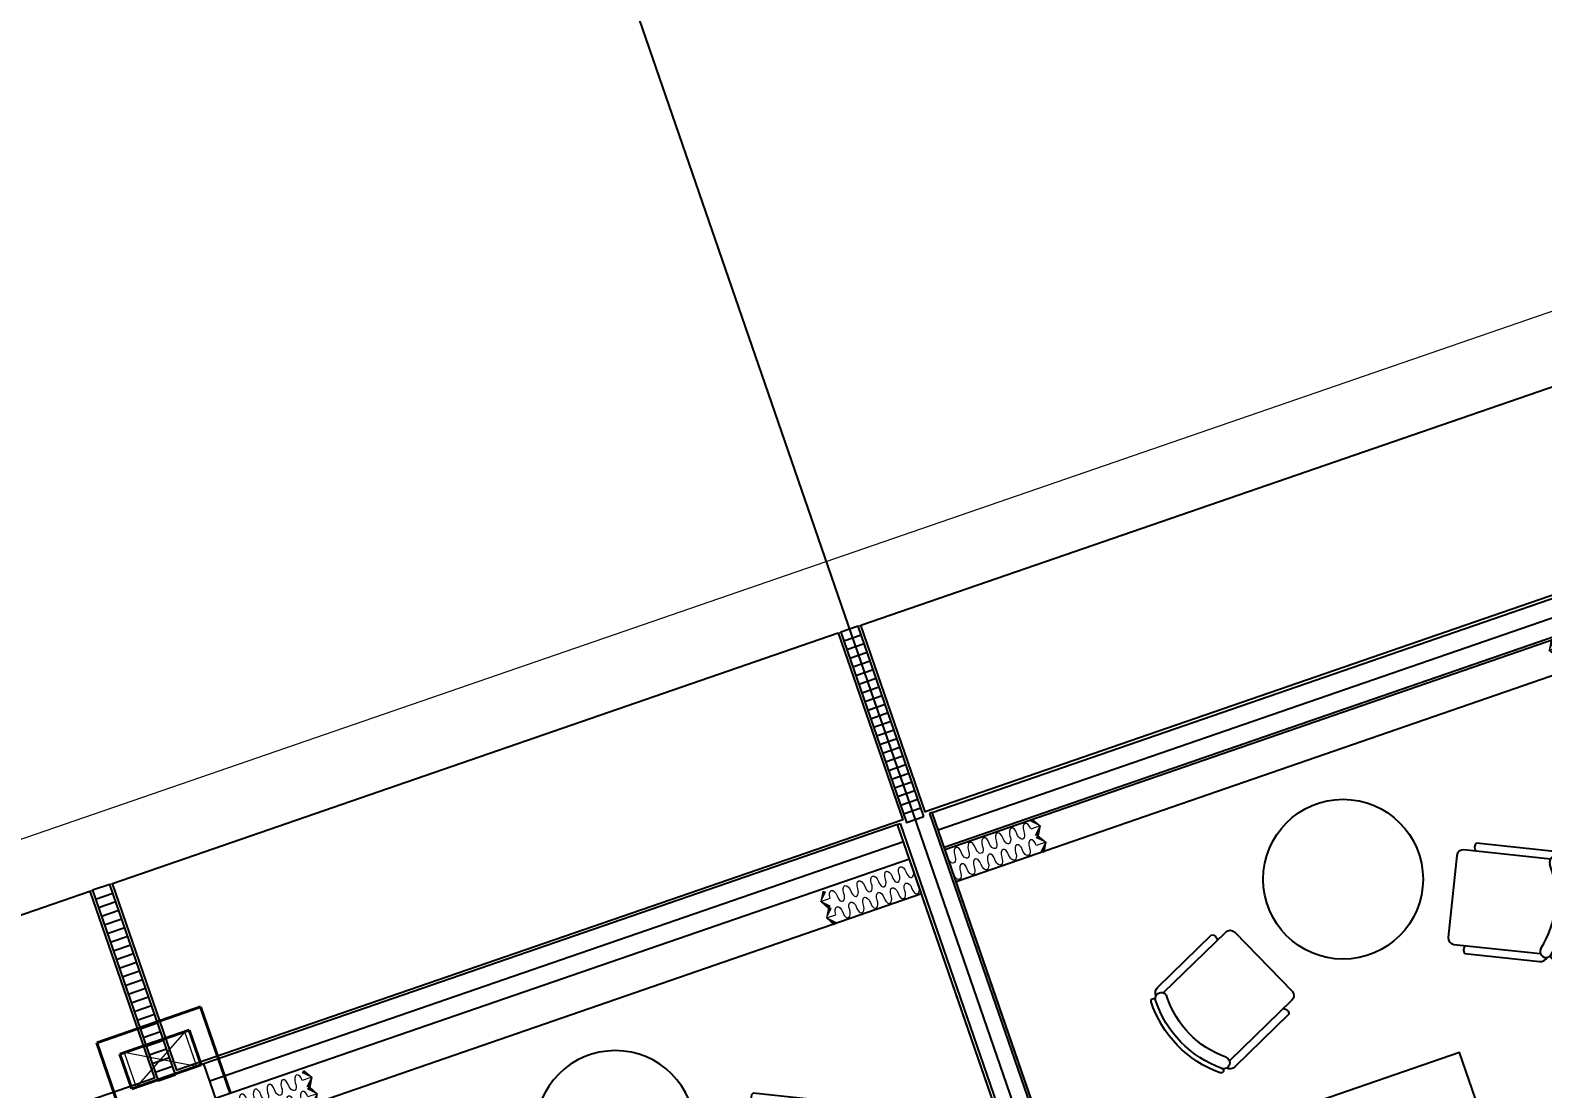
# Model space of a CAD drawing. Header units: millimetres. Extents: x -361699137 to 361252145, y -356478932 to 356523199.
# Drawn here: x 78469 to 86732, y 48152 to 53934 of the extents above; entities that cross this region are included whole.
import ezdxf

# ---------------------------------------------------------------- set-up
doc = ezdxf.new("R2010")
doc.units = ezdxf.units.MM
doc.header["$LTSCALE"] = 100
doc.header["$MEASUREMENT"] = 0
doc.set_wipeout_variables(frame=1)
for name, pattern in [('ACAD_ISO03W100', [30, 12, -18]), ('HIDDEN', [0.375, 0.25, -0.125]), ('SKYVILLA 3-F2$0$17-23F MEA_1BR (Type-2)$0$DOTX2', [12.7, 0, -12.7])]:
    doc.linetypes.add(name, pattern=pattern)
for name, color, linetype, lineweight in [('A- NOI THAT', 3, 'Continuous', 9), ('A-NoiThat', 39, 'Continuous', 13), ('AUDIT_I_220808132811-11', 7, 'Continuous', 9), ('CIC36 net manh', 8, 'Continuous', 9), ('KT-Kich thuoc', 159, 'Continuous', 18), ('KT-lomo nuoc', 3, 'HIDDEN', 5), ('KT-Net cat', 1, 'Continuous', 40)]:
    doc.layers.add(name, color=color, linetype=linetype, lineweight=lineweight)
for name, color, linetype in [('A-_FURN----_E-_N', 251, 'Continuous'), ('A-_SANIEQPT_E-_N', 251, 'Continuous'), ('A-ANNO-ROOM', 50, 'Continuous'), ('A-WALL-FNSH', 11, 'Continuous'), ('IDEA - dim', 251, 'Continuous'), ('KT-Cua', 36, 'Continuous'), ('KT-Khuat', 9, 'HIDDEN'), ('KT-Net manh', 139, 'Continuous'), ('KT-Tuong', 1, 'Continuous')]:
    doc.layers.add(name, color=color, linetype=linetype)
doc.layers.add('dien tich thong thuy', color=3, linetype='Continuous', plot=False)
doc.styles.add('220126_HDN_HBA typical plan$0$211210_HDN_HBA_TYPICAL PLAN CORE OPT 1$0$HBA-Text', font='GOTHIC.TTF')

# ---------------------------------------------------------------- blocks, each defined once
blk = doc.blocks.new('A$C1AAC5519')
at = {"layer": 'A-ANNO-ROOM', "insert": (772.955269176513, 1216.574747113511), "char_height": 600, "attachment_point": 2, "rotation": 50.44882673977027, "style": '220126_HDN_HBA typical plan$0$211210_HDN_HBA_TYPICAL PLAN CORE OPT 1$0$HBA-Text'}
blk.add_mtext_dynamic_manual_height_columns('S.B1.', width=722857412.8743668, gutter_width=9765.624999999996, heights=[0], dxfattribs=at)
blk = doc.blocks.new('A$C418F5BC8')
at = {"layer": 'A-ANNO-ROOM', "insert": (648.1133449638728, 1090.790118377889), "char_height": 600, "attachment_point": 2, "rotation": 50.44882673977027, "style": '220126_HDN_HBA typical plan$0$211210_HDN_HBA_TYPICAL PLAN CORE OPT 1$0$HBA-Text'}
blk.add_mtext_dynamic_manual_height_columns('SL-S', width=722857412.8743668, gutter_width=9765.624999999996, heights=[0], dxfattribs=at)
blk = doc.blocks.new('A$C2A6C5140')
at = {"layer": 'A-ANNO-ROOM', "insert": (731.4497625969816, 1190.0169191678, 0.0003277973379295924), "char_height": 600, "attachment_point": 2, "rotation": 50.44882673977027, "style": '220126_HDN_HBA typical plan$0$211210_HDN_HBA_TYPICAL PLAN CORE OPT 1$0$HBA-Text'}
blk.add_mtext_dynamic_manual_height_columns('2-BR', width=722857412.8743668, gutter_width=9765.624999999996, heights=[0], dxfattribs=at)
blk = doc.blocks.new('A$C5388591E')
at = {"layer": 'A-ANNO-ROOM', "insert": (894.3001998505497, 842.1987865094561, 0.0004622000541105721), "char_height": 600, "attachment_point": 2, "rotation": 1.4064704596368105, "style": '220126_HDN_HBA typical plan$0$211210_HDN_HBA_TYPICAL PLAN CORE OPT 1$0$HBA-Text'}
blk.add_mtext_dynamic_manual_height_columns('3-BR', width=722857412.8743668, gutter_width=9765.624999999996, heights=[0], dxfattribs=at)
blk = doc.blocks.new('A$C21AF0CCA')
at = {"layer": 'A-ANNO-ROOM', "insert": (1197.56892258345, 814.6835720778872), "char_height": 600, "attachment_point": 2, "rotation": 0.10542954816276216, "style": '220126_HDN_HBA typical plan$0$211210_HDN_HBA_TYPICAL PLAN CORE OPT 1$0$HBA-Text'}
blk.add_mtext_dynamic_manual_height_columns('S.B1P.', width=722857412.8743668, gutter_width=9765.624999999996, heights=[0], dxfattribs=at)
blk = doc.blocks.new('220126_HDN_HBA typical plan$0$210902_YS plan 330pm ver13$0$TOTO-WC-CW822J')
at = {"color": 0}
blk.add_lwpolyline([(-177.2072506700642, -119.1915361834399), (-175, 0), (175, 0), (177.2072506700642, -119.1915361836145)], dxfattribs=at)
blk.add_lwpolyline([(-190, -270), (-183.3947591906181, -144.5004246227618, -0.3908696114996718), (-115.4352058441145, -78.20653349565691), (-27.76706723973621, -75.77130742336158, -0.01388621073825284), (27.76706724101678, -75.77130742336158), (115.4352058439981, -78.20653349565691, -0.3908696114996718), (183.3947591905016, -144.5004246227618), (190, -270)], format="xyb", dxfattribs=at)
blk.add_ellipse((0, -270), major_axis=(0, -270), ratio=0.7037037037037037, start_param=4.71238898038469, end_param=7.853981633974483, dxfattribs=at)
blk = doc.blocks.new('cuawc')
at = {"layer": 'IDEA - dim'}
blk.add_lwpolyline([(-760, 0), (-10, 0), (-10, -10), (-760, -10)], close=True, dxfattribs=at)
blk.add_lwpolyline([(-134.9999995920807, -10), (-134.9999999012798, -69.99999993096571, -0.4142135623730955), (-154.9999998733401, -89.9999998335843), (-614.9999995492399, -89.9999999582069, -0.4142135623730945), (-634.9999997187406, -70.0000000022701), (-635, -10), (-619.9999997802079, -10.00000001001172), (-619.9999996982515, -65.00000014714897, 0.4142135623731028), (-609.9999993927777, -74.99999979144195), (-159.9999995660037, -74.99999985605245, 0.4142135623730875), (-149.9999995790422, -64.99999990471406), (-149.9999996628612, -9.999999767518602), (-134.9999995920807, -10)], format="xyb", dxfattribs=at)
at = {"layer": 'KT-Cua'}
blk.add_lwpolyline([(-10, -750), (-10, 0), (0, 0), (0, -750)], close=True, dxfattribs=at)
blk.add_lwpolyline([(0, -124.9999995912076), (59.99999993108213, -124.9999999016291, -0.4142135623730955), (79.99999983422458, -144.999999873573), (79.9999999590218, -604.9999995499966, -0.4142135623730945), (60.00000000186265, -624.9999997186824), (0, -625), (9.313225746154785e-09, -609.9999997809646), (55.00000014714897, -609.9999996974366, 0.4142135623731028), (64.99999979138374, -599.9999993928359), (64.99999985657632, -149.9999995657708, 0.4142135623730875), (54.9999999050051, -139.9999995797989), (-2.328306436538696e-07, -139.9999996633269), (0, -124.9999995912076)], format="xyb", dxfattribs=at)
at = {"layer": 'KT-Net manh', "linetype": 'ACAD_ISO03W100', "ltscale": 4}
blk.add_arc((-10.00800025224789, -0.00334509369485101), 749.991999755212, 179.9997444509397, 270.7645857034216, dxfattribs=at)
blk = doc.blocks.new('A$C2A980E36')
at = {"ltscale": 0.5}
blk.add_lwpolyline([(-10, 0), (10, 0), (10, 400), (-10, 400)], close=True, dxfattribs=at)
blk.add_lwpolyline([(160, 60), (160, 30, -0.4142135623730916), (150, 20), (-150, 20, -0.4142135623730987), (-160, 30), (-160, 60.00000000000728, -0.414213562373095), (-150, 70.00000000000728), (150, 70, -0.4142135623730915)], format="xyb", close=True, dxfattribs=at)
for centre, radius in [((0, 400), 125), ((0, 400), 100), ((0, 400), 50), ((-85, 90.00000000000728), 20), ((85, 90), 20)]:
    blk.add_circle(centre, radius, dxfattribs=at)
blk = doc.blocks.new('17-23F MEA_1BR (Type-2)$0$1X-LAMP1')
at = {"color": 0, "linetype": 'ByBlock', "lineweight": -2}
for p, q in [((0.03333333350902346, -0.0577350272233404), (-0.5900208757140597, 1.021946134262932)), ((0.03333333350902346, -0.0577350272233404), (-0.5900208757140597, 1.021946134262932)), ((0.03333333350902346, 0.0577350272233404), (-0.5900208757141566, -1.021946134263029)), ((0.03333333350902346, 0.0577350272233404), (-0.5900208757141566, -1.021946134263029)), ((-0.06666666701804692, 0), (1.180041751428119, 0)), ((-0.06666666701804692, 0), (1.180041751428119, 0))]:
    blk.add_line(p, q, dxfattribs=at)
at = {"color": 0, "linetype": 'ByBlock', "lineweight": -2, "const_width": 0.03333333333333333}
for points in [[(-0.4809644977131393, 0.8330549466758385), (-0.5824066106765531, 1.00875784035549)], [(-0.4809644977131393, 0.8330549466758385), (-0.5824066106765531, 1.00875784035549)], [(0.9619289954262786, 0), (1.164813221353009, 0)], [(0.9619289954262786, 0), (1.164813221353009, 0)], [(-0.4809644977130423, -0.8330549466761296), (-0.5824066106764562, -1.008757840355781)], [(-0.4809644977130423, -0.8330549466761296), (-0.5824066106764562, -1.008757840355781)]]:
    blk.add_lwpolyline(points, dxfattribs=at)
at = {"color": 0, "linetype": 'ByBlock', "lineweight": -2}
for radius in [1, 0.8666666666666667, 0.8666666666666667, 0.3666666666666667, 0.3666666666666667]:
    blk.add_circle((0, 0), radius, dxfattribs=at)
blk = doc.blocks.new('17-23F MEA_1BR (Type-2)$0$IFF-TABLE LAMP')
blk.add_line((40.000000018219, 192.484417756903), (40.0000000197324, 207.484417756903))
at = {"ltscale": 10}
blk.add_lwpolyline([(1.900480128824711e-08, 299.9922088806343), (3.800960257649422e-08, 99.99220888063428)], dxfattribs=at)
blk.add_lwpolyline([(1.827720552682877e-08, 192.4844177606865), (1.967418938875198e-08, 207.4844177607156), (260.0000000197906, 207.4844177360355), (260.0000000183354, 192.4844177360355)], close=True)
blk.add_circle((240.0000000190921, 199.9844177378982), 150.3620897276269)
at = {"layer": 'A- NOI THAT'}
blk.add_line((220.0000000182772, 192.4844177397608), (220.0000000196742, 207.4844177397899), dxfattribs=at)
at = {"ltscale": 10, "xscale": 150.0000000000582, "yscale": 150.0000000000582, "zscale": 1068.863950547171, "rotation": 359.9999999945528}
blk.add_blockref('17-23F MEA_1BR (Type-2)$0$1X-LAMP1', (240.0000000190921, 199.9844177378982), dxfattribs=at)
blk = doc.blocks.new('bk')
at = {"layer": 'IDEA - dim'}
blk.add_lwpolyline([(-0.0002675037831068039, -1377.500088232278), (49.99973246827722, -1377.500088232278), (49.99973246827722, 1812.499911767722), (-0.0002675037831068039, 1812.499911767722), (-0.02712895162403584, 1577.500073593284), (0.0002675037831068039, 1377.500088232337)], close=True, dxfattribs=at)
blk.add_lwpolyline([(49.99973249621689, -1337.500088473607), (64.9997324962169, -1337.500088473607), (64.99942849576473, 1783.275878090877), (49.99942846782506, 1783.275878090877)], dxfattribs=at)
for centre in [(339.9996877703816, 1487.597338693915), (339.9996877703816, -1052.500088209519)]:
    blk.add_circle(centre, 225, dxfattribs=at)
blk.add_blockref('17-23F MEA_1BR (Type-2)$0$IFF-TABLE LAMP', (99.99968774989247, 1287.612920955988), dxfattribs=at)
at = {"layer": 'IDEA - dim', "xscale": -1, "rotation": 180}
blk.add_blockref('17-23F MEA_1BR (Type-2)$0$IFF-TABLE LAMP', (99.99968774989247, -852.5156704715919), dxfattribs=at)
blk.add_wipeout([(2294.9927706439044, 1812.499911767722), (688.0012429019376, 1812.4999117677266), (688.0012429019379, -1377.5000882322693), (2294.992770643901, -1377.5000882322781)]).dxf.layer = 'IDEA - dim'
at = {"layer": 'IDEA - dim'}
blk.add_lwpolyline([(688.0012429021299, -1377.500088232162), (2294.992770643905, -1377.500088232162), (2294.992770643905, 1812.499911767722), (688.0012429021299, 1812.499911767722)], close=True, dxfattribs=at)
blk.add_wipeout([(2089.9927706438775, 1147.4999117677091), (2091.9910419872776, 1147.083241522198), (2093.528304549841, 1146.0354456736611), (2094.706365021883, 1144.167853025652), (2094.992770643896, 1142.4999117677187), (2094.9927706439044, -707.5000882322773), (2094.589172713081, -709.4681044970649), (2093.528304549837, -711.035622138211), (2091.9009560955064, -712.1216494708956), (2089.992770643904, -712.5000882322781), (64.9927706439039, -712.5000882322777), (64.99277064390344, -701.0793375772756), (64.99277064390344, -697.9310051431256), (64.9927706439039, -687.500088232277), (64.9927706439039, -680.5649314507604), (64.9927706439039, -670.3520584522034), (64.9927706439039, -662.5000882322773), (64.9927706439039, 1109.4022618851604), (64.99277064390344, 1116.6055294068224), (64.9927706439039, 1122.4999117677226), (64.9927706439039, 1128.4480348523368), (64.99277064390344, 1131.378109884231), (64.99277064390344, 1135.8747761278257), (64.9927706439039, 1141.999817293764), (64.9927706439039, 1147.4999117677226)]).dxf.layer = 'IDEA - dim'
for p, q in [((64.9927706439048, 1122.499911767722), (2059.992770643905, 1122.499911767722)), ((2069.992770643905, 1112.499911767722), (2069.992770643905, -677.5000882322784)), ((2059.992770643905, -687.5000882322784), (64.9927706439048, -687.5000882322784))]:
    blk.add_line(p, q, dxfattribs=at)
for points in [[(64.9927706439048, 1147.499911767722), (64.9927706439048, -712.5000882322784), (2089.992770643905, -712.5000882322784, 0.414213562373095), (2094.992770643905, -707.5000882322784), (2094.992770643905, 1142.499911767722, 0.414213562373095), (2089.992770643905, 1147.499911767722)], [(2064.992770643905, 1097.499911767722), (2064.992770643905, -662.5000882322784, -0.414213562373095), (2044.992770643905, -682.5000882322784), (84.9927706439048, -682.5000882322784, -0.414213562373095), (64.9927706439048, -662.5000882322784), (64.9927706439048, 1097.499911767722, -0.414213562373095), (84.9927706439048, 1117.499911767722), (2044.992770643905, 1117.499911767722, -0.414213562373095)]]:
    blk.add_lwpolyline(points, format="xyb", close=True, dxfattribs=at)
blk.add_lwpolyline([(953.7718744687736, 1117.499911767722), (666.7421166915447, -682.5000882322784), (953.7718744687736, -682.5000882322784), (953.7718744687736, 1117.499911767722)], dxfattribs=at)
for points in [[(130.5189307499677, 1020.231518037966, 0.0322267518500584), (117.5159490872175, 280.8010041856323, 0.6954102038374376), (134.8152468968183, 263.1623008393799, -0.06819172719823166), (318.2687705401331, 282.2858964790939)], [(328.4593590069562, 994.6956141073024, -0.1947777689282308), (148.3541835118085, 1037.328105219058, 0.695410203837745), (130.5189307499677, 1020.231518037966, -0.06869920635669718), (143.8733113575727, 927.151387460879)], [(537.5575337726623, 578.9210044868523, -0.02440708241230374), (574.8644917774945, 1003.142975099734, 0.682043984117207), (557.806493120268, 1020.778861292056, -0.01911888479107355), (351.0600977707654, 998.8431818563258)], [(359.6018241010606, 327.3320662273909, 0.03738852551350155), (362.1997381653637, 794.6251031684806, -0.6954102038374376), (375.8936223126948, 809.2183097908855, 0.212902074484743), (666.1287974137813, 818.2535849704291, -0.682043984117207), (680.682247037068, 804.7193091672962, 0.003833100174621584), (664.060634912923, 387.5748876007856)], [(537.5575337726623, 578.9210044868523, 0.03780406069757473), (560.3477269653231, 279.5233349141199, -0.682043984117207), (543.2897283080965, 261.8874487217981, 0.0153884113997309), (377.4013947639614, 275.936111175688, 0.0153884113997309)], [(662.7616236191243, 455.9914424225572, 0.1283367273639134), (681.1566764432937, 297.7767282337882, -0.682043984117207), (667.6581487227231, 283.1901158848777, 0.01651551347398293), (473.3836847953498, 299.4327982485411)], [(453.8603144548833, 302.6394694916089, 0.2943066146886709), (365.752360695973, 260.9987377833459, -0.695410203837745), (351.0036096442491, 274.5249526196276, 0.06869920635669718), (360.1544475667179, 350.1409014732926)], [(351.6931289527565, 277.1956480066874, 0.001401209682945915), (336.543332958594, 277.8231281575281)], [(130.5189307499677, -585.2316945025232, -0.0322267518500584), (117.5159490872175, 154.1988193498109, -0.6954102038374376), (134.8152468968183, 171.8375226960634, 0.06819172719823166), (318.2687705401331, 152.7139270563493)], [(453.8603144548833, 132.3603540438344, -0.2943066146886709), (365.752360695973, 174.0010857520974, 0.695410203837745), (351.0036096442491, 160.4748709158157, -0.06869920635669718), (360.1544475685805, 84.85892206215067)], [(537.5575337726623, -143.921180951409, -0.03780406069757473), (560.3477269653231, 155.4764886213234, 0.682043984117207), (543.2897283080965, 173.1123748136451, -0.0153884113997309), (377.4013947639614, 159.0637123597553, -0.0153884113997309)], [(351.6931289527565, 157.8041755287559, -0.001401209682945915), (336.543332958594, 157.1766953779152)], [(359.6018241010606, 107.6677573080524, -0.03738852551350155), (362.1997381653637, -359.6252796330373, 0.6954102038374376), (375.8936223126948, -374.2184862554423, -0.212902074484743), (666.1287974137813, -383.2537614349858, 0.682043984117207), (680.682247037068, -369.7194856318529, -0.003833100174621584), (664.060634912923, 47.4249359346577)], [(662.7616236191243, -20.99161888711387, -0.1283367273639134), (681.1566764432937, 137.2230953016551, 0.682043984117207), (667.6581487227231, 151.8097076505655, -0.01651551347398293), (473.3836847953498, 135.5670252869022)], [(537.5575337726623, -143.921180951409, 0.02440708241230374), (574.8644917774945, -568.1431515642907, -0.682043984117207), (557.806493120268, -585.7790377566125, 0.01911888479107355), (351.0600977707654, -563.8433583208825)], [(328.4593590069562, -559.6957905718591, 0.1947777689282308), (148.3541835118085, -602.3282816836145, -0.695410203837745), (130.5189307499677, -585.2316945025232, 0.06869920635669718), (143.8733113575727, -492.1515639254358)]]:
    blk.add_lwpolyline(points, format="xyb", dxfattribs=at)
for centre, radius, start, end in [((2059.992770643905, 1112.499911767722), 10, 0, 90), ((-1855.893261833116, 412.1197588521754), 2090.50573884574, 9.449345545667013, 17.06146431403828), ((332.4132648278028, 949.5874807912624), 44.79447967226619, 89.52383022854765, 188.1184555516923), ((359.1095205117017, 926.2340710241115), 73.05392663059416, 96.32596095485857, 166.521431934691), ((327.8923669625074, 957.256370790652), 37.44353618289027, 82.49582310884288, 89.13236035296606), ((2378.285411672667, 392.4501631337916), 1926.589560454453, 161.7731380905047, 168.2986577211647), ((293.389007082209, 941.4593048116076), 118.9285875093396, 227.918371660803, 277.1736100548109), ((-292.2060054279864, 496.0503682396375), 729.9684376083363, 347.776876654984, 24.55315643301806), ((1225.348830725998, 478.9245533357025), 649.21508015164, 149.2584259575628, 194.8124501654718), ((484.2919548079371, 602.2568904169602), 176.3869226037691, 357.8390457640604, 7.866675228716556), ((448.8585773725063, 520.9046236272552), 216.5311150494259, 327.0324244446084, 2.612978378356665), ((602.2806173525751, 457.1927433388191), 61.04320968946892, 297.5596185857169, 351.5320563729027), ((317.8965000156313, 327.0788292225916), 44.79447967226619, 171.8815444483077, 270.4761697714524), ((344.5927556995302, 350.4322389897425), 73.05392663059416, 193.478568065309, 263.6740390451414), ((457.8234593626112, 339.1117546694586), 36.68697397074765, 173.4173087237131, 272.2454878465561), ((478.6044039670378, 358.3762840105919), 59.17423787444497, 194.7429581683624, 264.9384292148029), ((216.5345083046705, 194.2081220292603), 118.9285875093396, 63.63493232034747, 137.0816283558015), ((216.5345083046705, 240.791701506183), 118.9285875093396, 222.9183716441985, 296.3650676796526), ((317.8965000156313, 107.9209943128517), 44.79447967226619, 89.52383022854765, 188.1184555516923), ((344.5927556995302, 84.56758454570081), 73.05392663059416, 96.32596095485857, 166.521431934691), ((-292.2060054279864, -61.05054470419418), 729.9684376083363, 335.446843566982, 12.22312334501602), ((457.8234593626112, 95.88806886598468), 36.68697397074765, 87.75451215344394, 186.5826912762869), ((478.6044039670378, 76.62353952485137), 59.17423787444497, 95.06157078519713, 165.2570418316376), ((1225.348830725998, -43.92472980025923), 649.21508015164, 165.1875498345282, 210.7415740424371), ((602.2806173525751, -22.19291980337584), 61.04320968946892, 8.46794362709735, 62.44038141428312), ((448.8585773725063, -85.90480009181192), 216.5311150494259, 357.3870216216433, 32.96757555539167), ((484.2919548079371, -167.2570668815169), 176.3869226037691, 352.1333247712835, 2.160954235939574), ((-1855.893261833116, 22.88006468326785), 2090.50573884574, 342.9385356859617, 350.550654454333), ((293.389007082209, -506.4594812761643), 118.9285875093396, 82.82638994518913, 132.081628339197), ((2378.285411672667, 42.54966040165164), 1926.589560454453, 191.7013422788353, 198.2268619094953), ((332.4132648278028, -514.5876572558191), 44.79447967226619, 171.8815444483077, 270.4761697714524), ((359.1095205117017, -491.2342474886682), 73.05392663059416, 193.478568065309, 263.6740390451414), ((327.8923669625074, -522.2565472552087), 37.44353618289027, 270.8676396470339, 277.5041768911571), ((2059.992770643905, -677.5000882322784), 10, 270, 0)]:
    blk.add_arc(centre, radius, start, end, dxfattribs=at)
blk = doc.blocks.new('*U204')
at = {"ltscale": 5}
blk.add_lwpolyline([(305, -530), (305, -1.13686837721616e-13), (-305, 0), (-305, -530)], close=True, dxfattribs=at)
for centre in [(-150, -150), (150, -150.0000000000001), (-150, -380), (150, -380)]:
    blk.add_circle(centre, 85, dxfattribs=at)
blk = doc.blocks.new('*U205')
at = {"ltscale": 5}
for points in [[(-300, -450), (300, -450), (300, 0), (-300, 0)], [(-261, -65), (261, -65), (261, -415), (-261, -415)], [(-15, -20), (15, -20), (15, -270), (-15, -270)]]:
    blk.add_lwpolyline(points, close=True, dxfattribs=at)
blk = doc.blocks.new('SKYVILLA 3-F2$0$17-23F MEA_1BR (Type-2)$0$LC725X700')
at = {"linetype": 'SKYVILLA 3-F2$0$17-23F MEA_1BR (Type-2)$0$DOTX2'}
blk.add_wipeout([(-329.20857255398005, 128.5645001668454), (-334.2245521306031, 129.26215030932508), (-339.89530097965326, 131.5417837476416), (-344.79364018798515, 135.28634096913447), (-347.82351372642734, 139.06634735810803), (-349.23150877941225, 141.61240036999516), (-349.61655128873826, 169.77591467076854), (-349.72852495235566, 212.72405177168548), (-349.1561350775155, 261.67997752988595), (-347.69072592780867, 314.8061003665207), (-345.0855721182015, 372.81562358149677), (-342.544110737741, 414.80194563286204), (-338.13726942279027, 465.02011369307), (-329.63293918434647, 501.49654842681775), (-316.77454489858064, 536.2342969251185), (-292.9598737674096, 575.7165818394278), (-273.66116191363835, 600.2618389864219), (-247.91144219916896, 627.2464977576165), (-215.89339867590752, 654.1242089157604), (-180.67445450551168, 677.2543463991606), (-155.19068662042264, 690.5896267177595), (-126.13042591042176, 702.8052026018704), (-72.22658312869316, 718.0513448768179), (-29.92357276272378, 723.9144001932436), (2.9103830456733704e-11, 724.9999999999854), (33.625624178515864, 723.5728183392057), (65.55440985447785, 719.2557832245802), (103.7628667238605, 710.1388726710429), (142.4099128996313, 696.186351260083), (169.77451466220373, 683.0960188488825), (212.1898601953726, 656.5980412062636), (240.03365024256345, 634.1651681908843), (273.9408329308935, 599.545123918535), (300.0356082161161, 564.9930578262865), (312.39088808736415, 545.0013043080689), (324.8370892388193, 515.1470517472335), (332.2716066313442, 490.9312822305801), (337.2932158916374, 468.0171532656532), (339.199745322956, 455.8579605907289), (342.6692504865641, 407.9843941243889), (344.759483454749, 372.8370049029036), (346.58817977613944, 334.76250027591595), (347.89857910324645, 298.8487837667344), (349.1282923014951, 243.71554549681605), (349.4308251121838, 199.72261204590905), (349.3007066360733, 170.6986023447971), (348.90713248490647, 141.60205363796558), (346.5994959351374, 137.75192190798407), (343.189878986057, 134.08388337241195), (338.5161125051818, 130.96800657335552), (333.7633519498486, 129.21766744722845), (330.643786208806, 128.67635896494903), (328.8843137752265, 128.56832908981596), (328.4935816753132, 85.09977185027674), (327.87845889995515, 77.68459562481439), (325.90614630113123, 69.63308428472374), (322.92311946344853, 62.57588599709561), (319.125602848173, 56.37358938640682), (313.51677157937957, 49.8281734300399), (307.36744008718233, 44.69269932800671), (300.48446710295684, 40.60906147886999), (289.64543875830714, 35.70718470281281), (280.79841195027984, 32.27938993522548), (273.88769531266007, 29.93993530757143), (267.5487804991135, 28.044269106467254), (253.722788905754, 25.253064251606702), (239.62565421065665, 22.801601491839392), (221.61845525997342, 19.852815152786206), (181.337293893288, 13.99302190580056), (132.77756318161846, 8.269766041179537), (95.7066983813711, 4.87827266145905), (44.54826131106529, 1.5776135550113395), (-9.31983463880897, 0.22817791800480336), (-62.2537695964711, 2.524596062488854), (-51.24567781224323, 1.9067451778100803), (-95.27347505239595, 4.821065734155127), (-142.4115997843037, 9.25609272212023), (-189.183664974189, 15.011280046179309), (-222.84172299160855, 19.995597521177842), (-255.40167513552296, 25.495329638171825), (-283.1280886404711, 33.01301643460465), (-300.80875762333744, 40.60906147886999), (-312.06995317807014, 48.172411585532245), (-321.1327565407846, 58.87601391026692), (-325.1830128954025, 66.7943995083915), (-327.40656700784166, 73.71147331979591), (-328.81787219570833, 85.09977185027674)], dxfattribs=at)
at = {"color": 251, "linetype": 'ByBlock', "lineweight": 5, "true_color": 0x636466}
blk.add_line((220.3552918270871, 531.5958836431964), (-271.4988140640125, 433.1982285997365), dxfattribs=at)
at = {"color": 0, "linetype": 'ByBlock', "lineweight": -2}
for points in [[(-329.2086583281343, 128.5748468989623, -0.283451554995944), (-349.2315087794414, 141.6124003700097, -0.02447139489988224), (-339.5241216174763, 455.8683073228458, -0.07882240082438097), (-312.7152643819427, 545.0116510401131, -0.2702044043972536), (0, 725, -0.2703701762830269)], [(328.8842820335558, 128.5645001668599, 0.283451554995944), (348.9071324848628, 141.6020536379656, 0.02447139489988224), (339.1997453228978, 455.8579605907435, 0.07882240082438097), (312.3908880873641, 545.0013043080689, 0.2699373523451659), (0, 725, 0.2703701762830269)], [(-330.1621452602049, 243.5917460632627, 0.05672445241523998), (-311.65090554575, 274.6802046659868, 0.04932282282785588), (-281.9319089231722, 408.0370610062382, -0.21221269650396), (-176.1367818103536, 572.707509554748, -0.1131663125640652), (0, 611.9221293181763)], [(329.8378547397515, 243.5917460632627, -0.05672445241523998), (311.3266150252966, 274.6802046659868, -0.04932282282785588), (281.6076184027188, 408.0370610062382, 0.21221269650396), (175.8124912899002, 572.707509554748, 0.112973591019298), (0, 611.9221293181763)], [(-329.2085725540092, 128.5645001668599), (-328.8178721957447, 85.09977185027674, 0.2840791517365884), (-300.8087576234248, 40.60906147886999, 0.04961714147745996), (-264.7823236373006, 27.20450006233295, 0.04038689887932552), (0, 0, 0.05404043549341667)], [(328.8843137752192, 128.5683290897869), (328.4935816752914, 85.09977185027674, -0.2840791517365884), (300.4844671029714, 40.60906147886999, -0.04961714147745996), (264.4580331168472, 27.20450006233295, -0.04032763858299612), (0, 0, -0.05404043549341667)]]:
    blk.add_lwpolyline(points, format="xyb", dxfattribs=at)
at = {"color": 251, "linetype": 'ByBlock', "lineweight": 5, "true_color": 0x636466}
blk.add_lwpolyline([(220.3552918270943, 531.5958836431964, -0.2288388626395793), (171.5240227929753, 474.8293897758704, -0.04270394762528701), (-13.76404251324129, 423.3745634145453, -0.04270394762528701), (-204.5870028848658, 399.5866653186968, -0.2288388626395793), (-271.4988140640125, 433.1982285997365, -0.2288388626395793), (-222.6675450299153, 489.9647224670625, -0.04270394762528701), (-37.37947972367692, 541.4195488283876, -0.04270394762528701), (153.4434806479258, 565.2074469242361, -0.2288388626395793)], format="xyb", close=True, dxfattribs=at)
at = {"color": 0, "linetype": 'ByBlock', "lineweight": -2}
for points in [[(-330.1621452602049, 243.5917460632627), (-329.2085725540092, 128.5645001668599)], [(329.8378547397515, 243.5917460632627), (328.8842820335558, 128.5645001668599)]]:
    blk.add_lwpolyline(points, dxfattribs=at)
blk = doc.blocks.new('CH12')
for p, q in [((-312.375, -149.2411279597436), (-312.375, -572.1779138786915)), ((-267.75, -149.2411279597436), (-267.75, -639.6303226458076)), ((267.75, -639.6303226458076), (267.75, -149.2411280118249)), ((312.375, -572.1779138786915), (312.375, -149.2411246072115)), ((-232.0500000000029, -675.3303226458047), (232.0500000000029, -675.3303226458047))]:
    blk.add_line(p, q)
for centre, radius, start, end in [((-273.6712626853696, -77.20016474780641), 13.38749999999989, 116.2505862071374, 296.2505862071374), ((0, -632.1362743546706), 632.1362743546692, 63.74941379286258, 116.2505862071374), ((0, -632.1362743546706), 605.3612743546691, 63.7494137928626, 116.2505862071374), ((273.671262685355, -77.20016474780641), 13.38750000000007, 243.7494137928627, 63.74941379286245), ((-267.75, -149.2411279597436), 44.62499999999999, 111.939144832112, 180), ((-252.9468673518131, -119.2240579767858), 33.46874999998481, 116.2505888953854, 296.2505888953855), ((0, -632.1362743546706), 538.4237743546691, 63.74941109871938, 116.2505888953856), ((252.9468674045929, -119.2240580028119), 33.46875000001501, 243.7494110987195, 63.74941109871941), ((267.75, -149.2411280118286), 44.62499999999959, 0, 68.06085506708637), ((-290.0625, -549.8654138786915), 31.55464011044969, 225, 315), ((290.0625, -549.8654138786915), 31.55464011044961, 225.0000000000001, 315.0000000000002), ((-232.0500000000029, -639.6303226458076), 35.7, 180, 269.9999999999999), ((232.0500000000029, -639.6303226458076), 35.7, 270, 0)]:
    blk.add_arc(centre, radius, start, end)
blk = doc.blocks.new('*U207')
for points in [[(482.6951045578201, -398.9039813853606), (464.6170375002125, -396.4493711387506), (464.3337632049024, -466.3349522090732)], [(396.7561588253833, -484.1490495130481), (464.3337632049024, -466.3349522090732), (394.4481821902239, -466.0516779393653)]]:
    blk.add_hatch(color=256).paths.add_polyline_path(points)
blk.add_line((464.3337632049024, -466.3349522090732), (416.9273155568029, -418.7598943406972))
for points in [[(482.6951045578201, -398.9039813853606), (464.6170375002125, -396.4493711387506), (464.3337632049024, -466.3349522090732)], [(396.7561588253833, -484.1490495130481), (464.3337632049024, -466.3349522090732), (394.4481821902239, -466.0516779393653)]]:
    blk.add_lwpolyline(points, close=True)
for centre in [(16.76743755071067, -17.17677016190672), (85.71403000141326, -87.65612936302188), (155.3043908096025, -157.4940017787478), (224.8947516177918, -227.3318741944736), (294.485112425981, -297.1697466101995), (364.0754732341703, -367.0076190259254)]:
    blk.add_ellipse(centre, major_axis=(34.52187991841241, 31.95056764796491), ratio=0.5238875827070036, start_param=4.731720461219403, end_param=7.873313114809197)
at = {"extrusion": (0, 0, -1)}
for centre in [(51.5728287498025, -52.1059534814385), (120.5194212005051, -122.5853126825537), (190.1097820086943, -192.4231850982796), (259.7001428168836, -262.2610575140054), (329.2905036250728, -332.0989299297313), (398.8808644332621, -401.9368023454572)]:
    blk.add_ellipse(centre, major_axis=(-32.07293168385898, -34.4082260416161), ratio=0.5238875826554585, start_param=4.731720461217387, end_param=7.87331311480718, dxfattribs=at)
blk = doc.blocks.new('stdo')
at = {"layer": 'A-_FURN----_E-_N', "linetype": 'Continuous'}
for points in [[(134.9999999999927, -8804.999999866763), (134.9999999999636, -9704.999999866763), (334.9999999999854, -9704.999999866763), (335, -8804.999999866763)], [(935.0000000018335, -9704.99999986669), (1002.500000001819, -9704.999999866719), (1002.500000001797, -9740.999999866675), (971.000000001819, -9740.999999866704), (971.0000000018626, -9804.999999866704), (935.0000000018554, -9804.999999866704)], [(1035.000000001848, -10304.9999998667), (1035.000000001848, -9704.999999866704), (1635.000000001834, -9704.999999866704), (1635.000000001855, -10304.99999986668)], [(1735.000000001855, -9704.999999866704), (1667.500000001812, -9704.99999986669), (1667.500000001848, -9740.999999866704), (1699.000000001855, -9740.999999866704), (1699.000000001855, -9804.99999986669), (1735.000000001855, -9804.999999866704)], [(3535.000000000015, -10165), (3465.000000000022, -10165), (3465, -9715), (3534.999999999993, -9715)], [(4135.000000000007, -10515.00000000001), (3534.999999999971, -10514.99999999999), (3534.999999999993, -9715), (4135.000000000015, -9715)], [(3534.999999999971, -10514.99999999999), (3464.999999999985, -10515), (3465.000000000022, -10165), (3535.000000000015, -10165)]]:
    blk.add_lwpolyline(points, close=True, dxfattribs=at)
at = {"layer": 'A-WALL-FNSH', "color": 5}
for p, q in [((125.0000000001091, -1099.999999866763), (4135.000000000087, -1100)), ((125.0000000001382, -1199.999999866763), (4135.000000000015, -1200)), ((124.9999999999563, -6914.999999866704), (1745.000000001855, -6914.999999866646)), ((2400.000000003121, -6914.999999999942), (1875.000000003143, -6914.99999986669)), ((4134.999999999985, -6914.999999999942), (3534.999999999985, -6914.999999999956))]:
    blk.add_line(p, q, dxfattribs=at)
blk.add_lwpolyline([(124.9999999999854, -1299.999999866763), (4134.999999999985, -1300)], dxfattribs=at)
at = {"layer": 'IDEA - dim'}
for p, q in [((124.9999999999636, -6864.999999866704), (1745.000000001826, -6864.999999866632)), ((1875.000000001259, -6864.999999866646), (2400.000000003107, -6864.999999999869)), ((3535.000000000022, -6864.999999999884), (4134.999999999985, -6864.999999999869)), ((124.9999999999854, -6964.999999866675), (1745.000000001855, -6964.999999866632)), ((1759.991999749123, -8644.995344715659), (1734.991999749123, -8644.995344715659)), ((1874.999936339635, -8679.999999866632), (2399.999936339678, -8679.999999999942)), ((2399.999936339678, -8679.999999999942), (2399.999936337779, -10514.99999999988)), ((934.9999999999854, -9704.999999866704), (1735.000000001855, -9704.999999866704))]:
    blk.add_line(p, q, dxfattribs=at)
for points in [[(2434.999999999985, -10514.99999999999), (1874.999936337808, -10514.99999986665), (1874.991936085047, -8629.995344715659), (1734.991935231075, -8629.995344715659), (1735.00000000187, -10504.99999986668), (934.9999999999854, -10504.99999986682), (934.9999999999854, -9704.999999866704), (134.9999999999636, -9704.999999866763), (134.9999999999709, -7004.999999866763), (1735.000000001848, -7004.999999866748), (1735.000000001855, -7909.999999866763), (1875.000000001855, -7909.999999866763), (1875.000000001259, -6864.999999866646), (1745.000000001826, -6864.999999866632), (1745.00000000187, -7004.999999866763), (1735.000000001848, -7004.999999866748)], [(3535.000000000022, -6864.999999999884), (3534.999999999993, -9715)], [(634.9999999999709, -8213.578643629444), (634.9999999999927, -7904.999999866821), (135.0000000000073, -7904.999999866763), (134.9999999999927, -8804.999999866763), (635, -8804.999999866763), (635.0000000000146, -8496.421356104096)], [(3534.999999999993, -9715), (4135.000000000015, -9715)], [(3434.999999999993, -10530), (3434.999999999964, -10699.99999999999)]]:
    blk.add_lwpolyline(points, dxfattribs=at)
for points in [[(2400.0000000031, -6864.99999999674), (1875.000000001273, -6864.999999863503), (1875.000000001222, -6964.999999863503), (2400.000000003078, -6964.99999999674)], [(4134.999999999985, -6864.999999999869), (3535.000000000022, -6864.999999999884), (3534.999999999985, -6964.999999999884), (4134.999999999964, -6964.999999999884)], [(1875.000000001222, -6964.999999863503), (2400.000000003078, -6964.99999999674), (2400.000000003107, -7830.000000000058), (1875.000000001251, -7829.999999866806)], [(985.0000000018772, -7904.999999866734), (135.0000000000073, -7904.999999866763), (134.9999999999636, -7894.999999866763), (985.0000000018481, -7894.999999866748)], [(2474.999999999964, -9594.999999999563), (2474.999999999964, -10514.99999999961), (2534.999999999985, -10514.99999999959), (2535.000000000007, -9594.999999999593)], [(2484.999999999985, -10574.99999999999), (2474.999999999978, -10575), (2474.999999999956, -10515), (2434.999999999985, -10514.99999999999), (2434.999999999978, -10714.99999999999), (2484.999999999956, -10715)], [(3384.999999999964, -10575), (3394.999999999971, -10575), (3394.999999999949, -10515), (3434.999999999949, -10514.99999999997), (3434.999999999985, -10714.99999999999), (3385, -10715)], [(809.9999999999927, -10699.99999986675), (25.00000000186992, -10699.99999986675), (25.00000000183354, -10599.99999986676), (809.9999999999563, -10599.99999986494)]]:
    blk.add_lwpolyline(points, close=True, dxfattribs=at)
at = {"layer": 'IDEA - dim', "extrusion": (-1.101823627771677e-08, -3.980573537919558e-09, 1)}
blk.add_circle((2128.274085389547, -2177.362223144564, 0.002494559212125253), 436.4401978142561, dxfattribs=at)
at = {"layer": 'IDEA - dim'}
for radius in [225, 30]:
    blk.add_circle((459.9999999999927, -8354.999999866748), radius, dxfattribs=at)
blk.add_arc((2474.999999999964, -10514.99999999961), 919.9999999999999, 0, 90, dxfattribs=at)
at = {"layer": 'KT-Khuat', "ltscale": 5}
blk.add_lwpolyline([(809.9999999981228, -9829.999999866763), (25.00000000189902, -10214.99999986676), (809.9999999999563, -10599.99999986494)], dxfattribs=at)
at = {"layer": 'KT-Net manh', "linetype": 'ACAD_ISO03W100', "ltscale": 4}
for p, q in [((2400.0000000031, -6864.99999999674), (3535.000000000022, -6864.999999999884)), ((2400.000000003107, -7830.000000000058), (2400.000000001244, -8680.000000000058)), ((1635.000000001855, -10304.99999986668), (1035.000000001848, -9704.999999866704)), ((1635.000000001834, -9704.999999866704), (1035.000000001848, -10304.9999998667)), ((4135.000000000007, -10515.00000000001), (3534.999999999993, -9715)), ((4135.000000000015, -9715), (3534.999999999971, -10514.99999999999))]:
    blk.add_line(p, q, dxfattribs=at)
blk.add_lwpolyline([(124.9999999999854, -1299.999999866763), (4134.999999999985, -1300), (4135.000000000007, -1500), (124.9999999999854, -1499.999999866763)], close=True, dxfattribs=at)
for points in [[(1875.000000001222, -6964.999999863503), (2400.000000003107, -7830.000000000058)], [(2400.000000003078, -6964.99999999674), (1875.000000001302, -7829.999999866763)], [(2399.999936339678, -8679.999999999942), (1874.999936337808, -10514.99999986665)], [(1874.999936339635, -8679.999999866632), (2399.999936337779, -10514.99999999988)]]:
    blk.add_lwpolyline(points, dxfattribs=at)
at = {"layer": 'KT-Tuong'}
for p, q in [((109.9999999999927, -1099.999999866763), (109.9999999999927, -9729.999999866763)), ((1760.000000001863, -6879.999999866632), (1760.000000001826, -7894.999999866763)), ((1760.000000003711, -6879.999999866704), (1860.000000001834, -6879.999999866646)), ((1860.000000001834, -6879.999999866646), (1859.999999999985, -7894.999999866821)), ((1860.000000001848, -7894.999999866763), (1760.000000003725, -7894.999999866763)), ((1759.991999749058, -8644.995344715717), (1760.00000000187, -10529.99999986681)), ((1859.991999749051, -8644.99534471563), (1759.991999749123, -8644.995344715659)), ((1859.991999747217, -8644.9953447156), (1860, -10529.99999986673)), ((109.9999999999927, -9729.999999866763), (909.9999999981228, -9729.999999866704)), ((909.9999999981228, -9729.999999866704), (909.9999999999563, -10529.99999986676)), ((809.9999999981228, -9829.999999866763), (25.00000000184082, -9829.999999866763)), ((809.9999999981228, -9829.999999866763), (809.9999999999927, -10699.99999986675)), ((909.9999999999854, -10529.99999986681), (1760.000000001826, -10529.9999998667))]:
    blk.add_line(p, q, dxfattribs=at)
for points in [[(1860.000000000015, -10529.99999986665), (2435.000000000022, -10529.99999999999), (2434.999999999956, -10700)], [(3434.999999999993, -10530), (4175.000000117201, -10529.99999999999)], [(809.9999999999927, -10699.99999986675), (2434.999999999956, -10700)], [(3434.999999999964, -10699.99999999999), (4175.000000117143, -10699.99999999999)]]:
    blk.add_lwpolyline(points, dxfattribs=at)
at = {"layer": 'A-_SANIEQPT_E-_N', "linetype": 'Continuous', "extrusion": (0, 0, -1), "xscale": -1.000000000000001, "zscale": -1.000000000000001, "rotation": 270}
blk.add_blockref('*U204', (-3605.000000000015, -7664.999999999884), dxfattribs=at)
at = {"layer": 'A-_SANIEQPT_E-_N', "linetype": 'Continuous', "xscale": -1, "rotation": 270}
blk.add_blockref('*U205', (4054.999999999971, -8864.999999999825), dxfattribs=at)
at = {"layer": 'A-_SANIEQPT_E-_N', "xscale": -1.000000000000001, "rotation": 90}
blk.add_blockref('220126_HDN_HBA typical plan$0$210902_YS plan 330pm ver13$0$TOTO-WC-CW822J', (334.9999999999854, -9254.999999866748), dxfattribs=at)
at = {"layer": 'A-NoiThat', "extrusion": (0, 0, -1), "zscale": -1.000000000000001, "rotation": 90}
blk.add_blockref('A$C2A980E36', (-114.9999999999854, -7454.999999866763), dxfattribs=at)
at = {"layer": 'CIC36 net manh', "color": 8}
for p, xscale, yscale, zscale, rotation in [((125.7459850217856, -1361.336658707995), -0.8100000000112599, 0.8100000000112599, 0.8100000000112599, 134.8767987960269), ((4134.254014978178, -1361.336658841232), 0.8100000000112604, 0.8100000000112604, 0.8100000000112604, 225.123201203973), ((125.5282706897706, -1456.290285194933), -0.8100000000112599, 0.8100000000112599, 0.8100000000112599, 134.8767987960269), ((4134.471729310186, -1456.29028532817), 0.8100000000112604, 0.8100000000112604, 0.8100000000112604, 225.123201203973)]:
    blk.add_blockref('*U207', p, dxfattribs=dict(at, xscale=xscale, yscale=yscale, zscale=zscale, rotation=rotation))
at = {"layer": 'IDEA - dim', "extrusion": (-1.101823627771677e-08, 3.980573537919561e-09, -1), "xscale": 0.9698671062557889, "yscale": 0.9698671062557889, "zscale": -0.9698671062557889, "rotation": 244.8546697310385}
blk.add_blockref('CH12', (-976.408485452522, -2739.741005975707, 0.07239392901091905), dxfattribs=at)
at = {"layer": 'IDEA - dim', "extrusion": (-1.101823627771679e-08, -3.980573537919566e-09, 1), "xscale": 0.9698671062557883, "yscale": 0.9698671062557883, "zscale": 0.9698671062557883, "rotation": 244.8546697310385}
blk.add_blockref('CH12', (3255.139685326375, -2739.741006109203, -0.07244055320848472), dxfattribs=at)
at = {"layer": 'IDEA - dim', "xscale": -0.757575757575757, "yscale": 0.757575757575757, "zscale": 0.7575757575757571, "rotation": 73.8343817289672}
blk.add_blockref('SKYVILLA 3-F2$0$17-23F MEA_1BR (Type-2)$0$LC725X700', (3810.112464284524, -5760.619541377688), dxfattribs=at)
at = {"layer": 'IDEA - dim'}
blk.add_blockref('cuawc', (1734.991999769278, -7895.000042913161), dxfattribs=at)
blk.add_lwpolyline([(3535.000000000022, -6864.999999999884), (3534.999999999956, -6264.999999999884), (3834.999999999993, -5258.517209711543), (3834.999999998123, -3264.999999999869), (4134.99999999813, -3264.999999999884), (4134.999999999985, -6864.999999999869)], close=True, dxfattribs=at)
at = {"layer": 'KT-Net manh'}
blk.add_lwpolyline([(3434.999999999949, -10514.99999999997), (4135.000000000007, -10515.00000000001), (4135, -1100.000000000015), (4149.999999999971, -1100.000000000728)], dxfattribs=at)
at = {"layer": 'IDEA - dim'}
blk.add_blockref('bk', (125.0002675037831, -5092.499911634368), dxfattribs=at)
at = {"layer": 'KT-Net manh'}
blk.add_lwpolyline([(134.9999999999709, -7004.999999866763), (124.9999999999636, -7004.999999866763), (125.000000000131, -1099.999999869382), (109.9999999999927, -1099.999999869353)], dxfattribs=at)
blk = doc.blocks.new('Louvre')
for p, q in [((-390.067916277796, 975.9572027104441, 0.1512365001885502), (-295.1435544323176, 1008.729661013116, 0.1512365002144518)), ((-373.750619571656, 928.6946823777398, 0.1512365001885502), (-278.8262577261776, 961.4671406804118, 0.1512365002144518)), ((-357.4333228655159, 881.4321620450355, 0.1512365001885502), (-262.5089610200375, 914.2046203477075, 0.1512365002144518)), ((-341.1160261593759, 834.1696417123312, 0.1512365001885502), (-246.1916643138975, 866.9421000150032, 0.1512365002144518)), ((-324.7987294532359, 786.9071213796269, 0.1512365001885502), (-229.8743676077574, 819.6795796822989, 0.1512365002144518)), ((-308.4814327470958, 739.6446010469226, 0.1512365001885502), (-213.5570709016174, 772.4170593495946, 0.1512365002144518)), ((-292.1641360409558, 692.3820807142183, 0.1512365001885502), (-197.2397741954774, 725.1545390168903, 0.1512365002144518)), ((-275.8468393348157, 645.119560381514, 0.1512365001885502), (-180.9224774893373, 677.892018684186, 0.1512365002144518)), ((-259.5295426286757, 597.8570400488097, 0.1512365001885502), (-164.6051807831973, 630.6294983514817, 0.1512365002144518)), ((-243.2122459225357, 550.5945197161054, 0.1512365001885502), (-148.2878840770572, 583.3669780187774, 0.1512365002144518)), ((-226.8949492163956, 503.3319993834011, 0.1512365001885502), (-131.9705873709172, 536.1044576860731, 0.1512365002144518)), ((-210.5776525102556, 456.0694790506968, 0.1512365001885502), (-115.6532906647772, 488.8419373533688, 0.1512365002144518)), ((-194.2603558041155, 408.8069587179925, 0.1512365001885503), (-99.33599395863712, 441.5794170206646, 0.1512365002144518)), ((-177.9430590979755, 361.5444383852882, 0.1512365001885503), (-83.01869725249708, 394.3168966879603, 0.1512365002144518)), ((-161.6257623918355, 314.2819180525839, 0.1512365001885503), (-66.70140054635704, 347.054376355256, 0.1512365002144518)), ((-145.3084656856954, 267.0193977198796, 0.1512365001885503), (-50.38410384021699, 299.7918560225517, 0.1512365002144518)), ((-128.9911689795554, 219.7568773871753, 0.1512365001885503), (-34.06680713407695, 252.5293356898474, 0.1512365002144518)), ((-112.6738722734153, 172.494357054471, 0.1512365001885503), (-17.74951042793691, 205.2668153571431, 0.1512365002144518)), ((-96.35657556727529, 125.2318367217667, 0.1512365001885503), (-1.43221372179687, 158.0042950244388, 0.1512365002144518)), ((-80.03927886113524, 77.96931638906244, 0.1512365001885503), (14.88508298434317, 110.7417746917345, 0.1512365002144518)), ((-63.7219821549952, 30.70679605635814, 0.1512365001885503), (31.20237969048321, 63.47925435903016, 0.1512365002144518)), ((-47.40468544885516, -16.55572427634615, 0.1512365001885503), (47.51967639662325, 16.21673402632587, 0.1512365002144518))]:
    blk.add_line(p, q)
at = {"elevation": 0.1512365001885503}
blk.add_lwpolyline([(47.5188208874315, 16.2192119784886), (-311.4533339738846, 1055.970408101566), (-405.9933989513665, 1023.379364635679), (-47.40468544885516, -16.55572427634615)], close=True, dxfattribs=at)
blk = doc.blocks.new('*U386')
at = {"layer": 'KT-lomo nuoc', "ltscale": 500}
for p, q in [((-346.4660247223507, 49.60213019069906), (28.34938699602225, 197.9712885032892)), ((-318.1166377263282, 247.5827157463289), (8.673617379884035e-19, -0.00929705234011635))]:
    blk.add_line(p, q, dxfattribs=at)
blk.add_lwpolyline([(-346.4660247223507, 49.60213019069906), (-318.1166377263282, 247.5827157463289), (28.34938699602225, 197.9712885032892), (8.673617379884035e-19, -0.00929705234011635)], close=True, dxfattribs=at)
blk = doc.blocks.new('CTN TN T39')
at = {"layer": 'KT-Net cat'}
for p, q in [((-84870.10433661702, 21528.31007935078, -1.243685318913179e-07), (-85437.25458060583, 21332.50251886504, -1.243685318913179e-07)), ((-84706.9313695473, 21055.68487602597, -1.243685318913179e-07), (-84870.10433661685, 21528.31007935069, -1.243685318913179e-07)), ((-84931.99478386786, 21401.15044527157, -1.243685318913179e-07), (-85310.0949465271, 21270.6120716144, -1.243685318913179e-07)), ((-84931.99478386779, 21401.15044527158, -1.243685318913179e-07), (-84866.7255970398, 21212.10036394116, -1.243685318913179e-07)), ((-85437.254580606, 21332.50251886588, -1.243685318913179e-07), (-85274.08161353649, 20859.87731554115, -1.243685318913179e-07)), ((-85310.0949465272, 21270.61207161496, -1.243685318913179e-07), (-85244.8257596994, 21081.56199028506, -1.243685318913179e-07)), ((-85244.82575969915, 21081.56199028456, -1.243685318913179e-07), (-84866.72559703993, 21212.10036394172, -1.243685318913179e-07))]:
    blk.add_line(p, q, dxfattribs=at)
at = {"layer": 'KT-lomo nuoc', "linetype": 'HIDDEN', "xscale": -0.9999999999999997, "rotation": 10.8976534755902}
blk.add_blockref('*U386', (-85221.13581177246, 21089.54893934276, -1.69799778439967e-07), dxfattribs=at)

msp = doc.modelspace()

# ---------------------------------------------------------------- linework, layer by layer
at = {"layer": 'AUDIT_I_220808132811-11', "elevation": -1.275855555024299e-05}
for points in [[(98998.6048826632, 45106.94538371818), (96583.72484664322, 52101.56739367126, 0.3643585262583712), (91875.6879021535, 54156.43183830037), (62939.97599846614, 44174.19969276607, 0.4519047578513394), (60723.56737963131, 38521.0920903217), (68836.79298244356, 24907.26294021989, 0.3106788684848847), (74999.80392999336, 22936.01019132367), (97522.62286699691, 30727.35068779386, 0.2299220823866625), (97807.48687986514, 31142.11707948335), (98028.40836556003, 32158.79582628727, -0.2789899883790971), (98487.25349180558, 32660.41716481154), (102907.5612665388, 34181.01764486975, -0.4143403845293878), (103560.1553272577, 33863.92266491413), (111889.3716849678, 9773.209654282633, 0.3197537419032749), (117087.4534913949, 6070.414576847223), (162224.8349949532, 6070.414576847223, 0.4808685683322463), (167365.3807407556, 12501.31484617034), (166756.7327440769, 15196.44977954429), (166711.4670457219, 15396.89038593689), (164936.0354205906, 23916.51383654246)], [(60894.48561383344, 38609.81725674996, -0.4594566638934902), (62934.58554159012, 43759.23659913469), (92370.33471663878, 53914.33714415779)]]:
    msp.add_lwpolyline(points, format="xyb", dxfattribs=at)
at = {"layer": 'dien tich thong thuy', "elevation": -1.275821966343262e-05}
msp.add_lwpolyline([(73435.16130580212, 47381.85146407196), (78795.15417805203, 49231.00659223305), (79147.31620703323, 48210.22367549992), (73787.75011678546, 46359.8314696839)], close=True, dxfattribs=at)
at = {"layer": 'KT-Net manh'}
msp.add_line((81795.33772118908, 53992.28505940789, -1.275855555024299e-05), (86665.95016640273, 39884.71418799703, -1.275855555024299e-05), dxfattribs=at)

# ---------------------------------------------------------------- block references
at = {"layer": 'A-ANNO-ROOM'}
for p in [(-259643.7130096142, 30107.50136767479, 5.460850030168077e-05), (-265285.2820729736, 28918.92663560377, 5.460850030168077e-05), (-245554.3968650475, 25356.81105555443, 5.460850030168077e-05), (-227992.1817903481, 24030.19494673412, 5.460832008522107e-05), (-256709.4713859697, 21832.8932062781, 5.460850030168077e-05), (-262170.0583902029, 20336.74231012515, 5.460850030168077e-05), (-227339.9751671815, 20267.82827189344, 5.460850030168077e-05), (-224467.8250259957, 15310.13736246047, 5.460832008522128e-05)]:
    msp.add_blockref('A$C21AF0CCA', p, dxfattribs=at)
at = {"layer": 'dien tich thong thuy'}
for name, p, rotation in [('A$C2A6C5140', (-231902.1761341663, 41866.69510118499, 3.214423980650787e-05), 310.9576437198666), ('A$C2A6C5140', (-223136.0769012624, 38294.90614465419, 1.895367564819208e-05), 310.9576437198666), ('A$C2A6C5140', (-179022.2876665308, 13510.42375649511, 0.000178988243818107), 310.9576437198666), ('A$C2A6C5140', (-199561.0792445699, 2742.960286576832, 0.0001030398263186841), 310.9576437198666), ('A$C2A6C5140', (-176749.4277460563, 2773.706094754736, 0.000178988243818107), 310.9576437198666), ('A$C2A6C5140', (-192735.1419570138, 2545.06827839894, 0.000178988243818107), 310.9576437198666), ('A$C418F5BC8', (-243956.3571569886, 39603.8582028097, -1.001597833679712e-05), 309.6632197063607), ('A$C418F5BC8', (-248126.4019441397, 37597.12528390926, -1.001597833679712e-05), 309.6632197063607), ('A$C418F5BC8', (-251890.361273925, 36548.61448139837, -1.001597833679712e-05), 309.6632197063607), ('A$C418F5BC8', (-255839.4329553979, 34945.01120257354, -1.001597833679712e-05), 309.6632197063607), ('A$C1AAC5519', (-240877.0889148213, 28052.61175672372, 0.0003723829774320968), 309.6566028083925), ('A$C1AAC5519', (-219521.6105350079, 27682.1615688601, 0.0005547181599990354), 309.6566028083925), ('A$C1AAC5519', (-217651.9125884596, 24627.95011466656, 0.0003723828570649432), 309.6566028083925), ('A$C1AAC5519', (-267764.0012375055, 19262.70548251106, 0.0003723828655667127), 309.6566028083925), ('A$C418F5BC8', (-223053.1163780628, 10712.6679421931, -1.001597833679712e-05), 309.6632197063607), ('A$C1AAC5519', (-213503.7868963684, 3324.648489140978, -0.3423708923741385), 309.6566028083925), ('A$C1AAC5519', (-207798.658660123, 3064.615415494518, 0.0003723828655667127), 309.6566028083925), ('A$C1AAC5519', (-184128.1584514385, 2786.454424718489, 0.0003723828655667127), 309.6566028083925)]:
    msp.add_blockref(name, p, dxfattribs=dict(at, rotation=rotation))
for p in [(-273086.0443437684, 28673.87453448355, -1.001579812033762e-05), (-220441.6689392982, 3035.191374137183, 4.458552763712727e-05)]:
    msp.add_blockref('A$C5388591E', p, dxfattribs=at)
at = {"layer": 'KT-Net manh', "rotation": 0.01100248825400063}
msp.add_blockref('Louvre', (79215.28544467574, 48212.51765970451, -0.1512492588559659), dxfattribs=at)

# ---------------------------------------------------------------- next in the draw order: block references
at = {"layer": 'IDEA - dim', "rotation": 19.04713825936294}
msp.add_blockref('stdo', (82919.31052014657, 50660.12851156048, -6.73601733895514e-05), dxfattribs=at)

# ---------------------------------------------------------------- next in the draw order: block references
at = {"layer": 'IDEA - dim', "xscale": -1, "rotation": 19.04713825938466}
msp.add_blockref('stdo', (82966.50863263028, 50676.42361477949, -6.73601733895514e-05), dxfattribs=at)

# ---------------------------------------------------------------- next in the draw order: linework, layer by layer
at = {"layer": 'dien tich thong thuy', "elevation": -1.275795805217497e-05}
for points in [[(83006.57714580727, 50683.91419179318), (86972.21561946004, 52052.02808574131), (87323.73109562369, 51033.11927813008), (83358.09262197098, 49665.00538418195)], [(82883.52467946452, 50641.98172405415), (83235.52421017573, 49621.66982760247), (79270.20247128938, 48252.63789946689), (78918.20664439473, 49272.93905997209)]]:
    msp.add_lwpolyline(points, close=True, dxfattribs=at)
at = {"layer": 'dien tich thong thuy', "elevation": -6.735983829512219e-05}
for points in [[(88170.77312682578, 48120.0440955814), (87257.06693622516, 50766.56437652689), (83466.61281253566, 49457.91716042752), (85323.52120642475, 44079.44235654987), (85332.97371047392, 44082.70581594165), (86254.90098864894, 41412.37342207055), (86892.94501196191, 41632.65693101448), (87113.22852090659, 40994.61290770007), (88011.21519431804, 41304.64479816514), (88014.47994660022, 41295.18854929385), (90259.44918131595, 42070.26179641594), (89335.82813014119, 44745.50014873073)], [(84731.13309277454, 40172.19894723503), (85629.12097744242, 40482.22758945236), (85408.83746849722, 41120.27161276859), (86046.88149181014, 41340.55512171284), (85124.95421363442, 44010.88751558372), (85134.4067176836, 44014.15097497549), (83272.6031346771, 49406.80453498696), (79482.14901103155, 48098.15731876007), (82489.42684050673, 39387.6748376406), (84734.39655216632, 40162.74644318591), (84731.13309277454, 40172.19894723503)]]:
    msp.add_lwpolyline(points, dxfattribs=at)

# ---------------------------------------------------------------- next in the draw order: block references
at = {"layer": 'KT-Kich thuoc', "color": 2}
msp.add_blockref('CTN TN T39', (164269.4277488095, 27070.41463098727, -1.263438102237992e-05), dxfattribs=at)
at = {"layer": 'KT-Net manh', "rotation": 0.01100248825400063}
msp.add_blockref('Louvre', (83303.81636898658, 49623.02847670138, -0.1512492587441005), dxfattribs=at)

doc.saveas('drawing.dxf')
